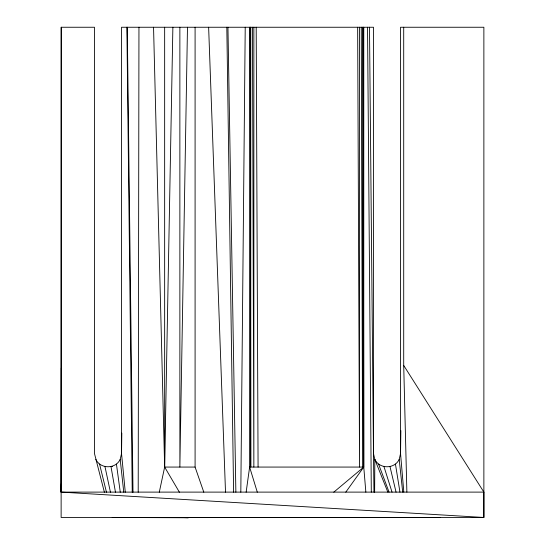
<?xml version="1.0" encoding="UTF-8"?>
<svg xmlns="http://www.w3.org/2000/svg" width="545" height="545" viewBox="0 0 545 545"><rect width="100%" height="100%" fill="white"/><g stroke="black" fill="none" stroke-linecap="round" stroke-linejoin="round"><path stroke-width="0.82" d="M403.709 27.25L403.709 365.443L483.871 492.108L483.871 517.471L61.129 492.108L61.312 27.25M203.81 492.21L195.09 467.065L195.09 27.25M249.624 27.25L249.624 467.065L246.136 492.196M250.755 27.25L250.755 467.065L250.25 27.25M253.854 27.25L253.854 467.065L252.471 27.25M359.536 27.25L359.536 467.065L357.656 27.25M362.629 27.25L362.629 467.065L361.253 27.25M363.767 27.25L363.767 467.065L365.852 492.149M483.871 492.108L61.129 492.108L61.312 367.998M138.205 492.237L138.955 27.25M374.633 492.149L374.824 459.408L373.489 453.535L369.496 27.25M240.822 492.196L245.223 27.25M121.808 433.118L121.535 453.535L125.282 492.244M400.854 430.564L400.541 453.535L403.818 492.135M187.48 27.25L179.87 467.065L179.87 27.25M172.874 27.25L164.651 467.065L159.283 492.23M61.129 492.108L61.306 483.606M123.77 492.244L120.193 459.408L121.535 453.535L121.535 27.25L373.489 27.25L373.489 453.535L373.959 492.108M402.701 492.135L399.206 459.408L400.541 453.535L400.541 27.25L483.871 27.25L483.871 517.471L61.129 517.471L61.129 27.25L94.476 27.25L94.476 453.535L104.402 492.251M374.034 517.471L112.229 517.471L188.325 517.75L179.87 517.471M345.782 492.155L363.767 467.065L363.263 27.25M95.818 459.408C100.484 469.204 115.526 469.204 120.193 459.408M387.849 492.142L374.824 459.408C379.49 469.204 394.539 469.204 399.206 459.408M333.785 492.162L363.767 467.065L249.624 467.065L257.301 492.19M112.645 466.452L111.017 466.724L115.465 492.244M361.274 517.607L440.632 517.471M195.09 467.065L164.651 467.065L153.547 27.25M179.414 492.224L164.651 467.065L164.651 27.25M378.577 464.115L389.069 492.142M384.007 466.724L392.032 492.142M99.572 464.115L106.466 492.251M390.022 466.724L396.052 492.142M104.994 466.724L110.451 492.251M395.452 464.115L399.955 492.135M116.439 464.115L120.275 492.244M208.633 27.25L225.514 492.203M403.709 365.443L406.877 492.135M227.946 27.25L235.869 492.203M226.815 27.25L233.607 492.203M127.264 27.25L133 492.237M126.883 27.25L132.237 492.244M367.534 27.25L371.302 492.149M256.198 27.25L258.078 467.065"/></g></svg>
